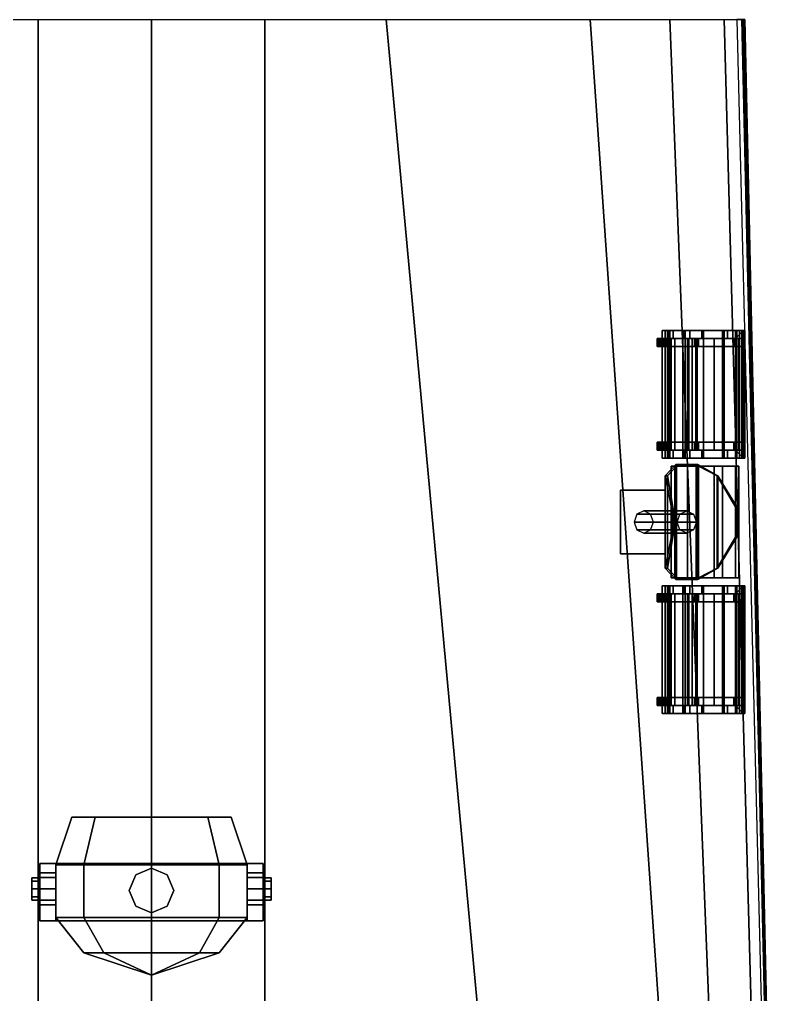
# Model space of a CAD drawing. Extents: x -4 to 4, y -37.4 to 37.8.
# Drawn here: x -0.83 to 3.88, y 12.72 to 18.83 of the extents above; entities that cross this region are included whole.
import ezdxf

# ---------------------------------------------------------------- set-up
doc = ezdxf.new("R2010")
doc.units = 0
doc.layers.get('0').update_dxf_attribs({"linetype": 'CONTINUOUS'})

msp = doc.modelspace()

# ---------------------------------------------------------------- linework, layer by layer
for points in [[(-1.47, 18.83, -2.05), (-0.71, 18.83, -2.23), (-0.71, 11.49, -2.42), (-2.15, 11.49, -2.05)], [(-0.71, 18.83, -2.23), (0, 18.83, -2.38), (0, 11.49, -2.62), (-0.71, 11.49, -2.42)], [(0, 11.49, -2.62), (0, 18.83, -2.38), (0.71, 18.83, -2.23), (0.71, 11.49, -2.42)], [(0.71, 11.49, -2.42), (0.71, 18.83, -2.23), (1.47, 18.83, -2.05), (2.15, 11.49, -2.05)], [(2.15, 11.49, -2.05), (1.47, 18.83, -2.05), (2.75, 18.83, -1.58), (3.26, 11.49, -1.58)], [(3.26, 11.49, -1.58), (2.75, 18.83, -1.58), (3.25, 18.83, -1.23), (3.54, 11.49, -1.23)], [(3.54, 11.49, -1.23), (3.25, 18.83, -1.23), (3.59, 18.83, -0.61), (3.79, 11.49, -0.61)], [(3.79, 11.49, -0.61), (3.59, 18.83, -0.61), (3.71, 18.83), (3.87, 11.49)], [(3.87, 11.49, 1.65), (3.7, 18.83, 1.65), (3.67, 18.83, 1.71), (3.85, 11.49, 1.71)], [(3.88, 11.49, 1.22), (3.72, 18.83, 1.22), (3.7, 18.83, 1.65), (3.87, 11.49, 1.65)], [(3.87, 11.49), (3.71, 18.83), (3.72, 18.83, 0.61), (3.88, 11.49, 0.61)], [(3.88, 11.49, 0.61), (3.72, 18.83, 0.61), (3.72, 18.83, 1.22), (3.88, 11.49, 1.22)], [(3.2, 16.88, 2.63), (3.2348, 16.88, 2.5), (3.2348, 16.08, 2.5), (3.2, 16.08, 2.63)], [(3.22, 16.88, 2.63), (3.25, 16.88, 2.515), (3.235, 16.88, 2.4998), (3.2, 16.88, 2.63)], [(3.22, 16.88, 2.71), (3.2, 16.88, 2.63), (3.2, 16.08, 2.63), (3.22, 16.08, 2.71)], [(3.24, 16.88, 2.71), (3.22, 16.88, 2.63), (3.2, 16.88, 2.63), (3.22, 16.88, 2.71)], [(3.25, 16.88, 2.515), (3.22, 16.88, 2.63), (3.22, 16.08, 2.63), (3.25, 16.08, 2.515)], [(3.22, 16.88, 2.63), (3.24, 16.88, 2.71), (3.24, 16.08, 2.71), (3.22, 16.08, 2.63)], [(3.24, 16.88, 2.71), (3.22, 16.88, 2.71), (3.22, 16.08, 2.71), (3.24, 16.08, 2.71)], [(3.2348, 16.88, 2.5), (3.33, 16.88, 2.4048), (3.33, 16.08, 2.4048), (3.2348, 16.08, 2.5)], [(3.25, 16.88, 2.515), (3.345, 16.88, 2.42), (3.33, 16.88, 2.4048), (3.2348, 16.88, 2.5)], [(3.345, 16.88, 2.42), (3.25, 16.88, 2.515), (3.25, 16.08, 2.515), (3.345, 16.08, 2.42)], [(3.27, 16.88, 2.26), (3.33, 16.88, 2.22), (3.38, 16.88, 1.75), (3.34, 16.88, 1.71)], [(3.34, 16.83, 1.71), (3.27, 16.83, 2.26), (3.27, 16.88, 2.26), (3.34, 16.88, 1.71)], [(3.27, 16.83, 2.26), (3.66, 16.83, 2.26), (3.71, 16.88, 2.26), (3.27, 16.88, 2.26)], [(3.71, 16.88, 2.26), (3.66, 16.88, 2.22), (3.33, 16.88, 2.22), (3.27, 16.88, 2.26)], [(3.33, 16.83, 2.22), (3.66, 16.83, 1.75), (3.66, 16.88, 1.75), (3.33, 16.88, 2.22)], [(3.66, 16.88, 1.75), (3.61, 16.88, 1.75), (3.34, 16.88, 2.1261), (3.33, 16.88, 2.22)], [(3.33, 16.88, 2.4048), (3.46, 16.88, 2.37), (3.46, 16.08, 2.37), (3.33, 16.08, 2.4048)], [(3.345, 16.88, 2.42), (3.46, 16.88, 2.39), (3.46, 16.88, 2.37), (3.33, 16.88, 2.4048)], [(3.33, 16.88, 2.22), (3.66, 16.88, 2.22), (3.66, 16.83, 2.22), (3.33, 16.83, 2.22)], [(3.34, 16.88, 2.1261), (3.61, 16.88, 1.75), (3.61, 16.83, 1.75), (3.34, 16.83, 2.1261)], [(3.3747, 16.88, 1.8), (3.34, 16.88, 2.1261), (3.34, 16.83, 2.1261), (3.3747, 16.83, 1.8)], [(3.34, 16.88, 1.71), (3.38, 16.88, 1.75), (3.66, 16.88, 1.75), (3.71, 16.88, 1.71)], [(3.46, 16.88, 2.39), (3.345, 16.88, 2.42), (3.345, 16.08, 2.42), (3.46, 16.08, 2.39)], [(3.38, 16.88, 1.75), (3.3747, 16.88, 1.8), (3.45, 16.88, 1.8), (3.45, 16.88, 1.75)], [(3.45, 16.88, 1.8), (3.3747, 16.88, 1.8), (3.3747, 16.83, 1.8), (3.45, 16.83, 1.8)], [(3.45, 16.88, 1.75), (3.45, 16.88, 1.8), (3.45, 16.83, 1.8), (3.45, 16.83, 1.75)], [(3.61, 16.88, 1.75), (3.45, 16.88, 1.75), (3.45, 16.83, 1.75), (3.61, 16.83, 1.75)], [(3.58, 16.88, 2.4308), (3.46, 16.88, 2.39), (3.46, 16.08, 2.39), (3.58, 16.08, 2.4308)], [(3.46, 16.88, 2.37), (3.59, 16.88, 2.4048), (3.59, 16.08, 2.4048), (3.46, 16.08, 2.37)], [(3.46, 16.88, 2.39), (3.58, 16.88, 2.4308), (3.59, 16.88, 2.4048), (3.46, 16.88, 2.37)], [(3.67, 16.88, 2.515), (3.58, 16.88, 2.4308), (3.58, 16.08, 2.4308), (3.67, 16.08, 2.515)], [(3.58, 16.88, 2.4308), (3.67, 16.88, 2.515), (3.6852, 16.88, 2.5), (3.59, 16.88, 2.4048)], [(3.59, 16.88, 2.4048), (3.6852, 16.88, 2.5), (3.6852, 16.08, 2.5), (3.59, 16.08, 2.4048)], [(3.66, 16.88, 2.22), (3.66, 16.88, 1.75), (3.66, 16.83, 1.75), (3.66, 16.83, 2.22)], [(3.71, 16.88, 1.71), (3.66, 16.88, 1.75), (3.66, 16.88, 2.22), (3.71, 16.88, 2.26)], [(3.71, 16.08, 2.26), (3.71, 16.88, 2.26), (3.66, 16.83, 2.26), (3.66, 16.13, 2.26)], [(3.7, 16.88, 2.63), (3.67, 16.88, 2.515), (3.67, 16.08, 2.515), (3.7, 16.08, 2.63)], [(3.67, 16.88, 2.515), (3.7, 16.88, 2.63), (3.72, 16.88, 2.63), (3.6852, 16.88, 2.5)], [(3.6852, 16.88, 2.5), (3.72, 16.88, 2.63), (3.72, 16.08, 2.63), (3.6852, 16.08, 2.5)], [(3.72, 16.88, 2.63), (3.7, 16.88, 2.63), (3.7, 16.08, 2.63), (3.72, 16.08, 2.63)], [(3.71, 16.83, 2.22), (3.71, 16.83, 1.71), (3.71, 16.88, 1.71), (3.71, 16.88, 2.26)], [(3.71, 16.13, 2.22), (3.71, 16.83, 2.22), (3.71, 16.88, 2.26), (3.71, 16.08, 2.26)], [(3.17, 16.83, 2.69), (3.17, 16.83, 2.62), (3.17, 16.78, 2.62), (3.17, 16.78, 2.69)], [(3.21, 16.83, 2.62), (3.17, 16.83, 2.62), (3.17, 16.83, 2.69), (3.21, 16.83, 2.67)], [(3.22, 16.83, 2.55), (3.18, 16.83, 2.55), (3.17, 16.83, 2.62), (3.21, 16.83, 2.62)], [(3.17, 16.83, 2.62), (3.18, 16.83, 2.55), (3.18, 16.78, 2.55), (3.17, 16.78, 2.62)], [(3.21, 16.83, 2.67), (3.17, 16.83, 2.69), (3.19, 16.83, 2.73), (3.22, 16.83, 2.71)], [(3.19, 16.83, 2.73), (3.17, 16.83, 2.69), (3.17, 16.78, 2.69), (3.19, 16.78, 2.73)], [(3.18, 16.83, 2.55), (3.23, 16.83, 2.46), (3.23, 16.78, 2.46), (3.18, 16.78, 2.55)], [(3.28, 16.83, 2.46), (3.23, 16.83, 2.46), (3.18, 16.83, 2.55), (3.22, 16.83, 2.55)], [(3.22, 16.83, 2.71), (3.19, 16.83, 2.73), (3.19, 16.78, 2.73), (3.22, 16.78, 2.71)], [(3.21, 16.78, 2.67), (3.21, 16.78, 2.62), (3.21, 16.83, 2.62), (3.21, 16.83, 2.67)], [(3.21, 16.78, 2.62), (3.22, 16.78, 2.55), (3.22, 16.83, 2.55), (3.21, 16.83, 2.62)], [(3.22, 16.78, 2.71), (3.21, 16.78, 2.67), (3.21, 16.83, 2.67), (3.22, 16.83, 2.71)], [(3.22, 16.78, 2.55), (3.28, 16.78, 2.46), (3.28, 16.83, 2.46), (3.22, 16.83, 2.55)], [(3.4033, 16.83, 1.8338), (3.36, 16.83, 1.8), (3.23, 16.83, 2.46), (3.28, 16.83, 2.46)], [(3.23, 16.83, 2.46), (3.36, 16.83, 1.8), (3.36, 16.78, 1.8), (3.23, 16.78, 2.46)], [(3.6605, 16.83, 2.4979), (3.2575, 16.83, 2.551), (3.2795, 16.83, 2.7179), (3.6825, 16.83, 2.6649)], [(3.2795, 16.83, 2.7179), (3.2575, 16.83, 2.551), (3.2575, 16.13, 2.551), (3.2795, 16.13, 2.7179)], [(3.5269, 16.83, 2.3954), (3.36, 16.83, 2.4174), (3.2575, 16.83, 2.551), (3.6605, 16.83, 2.4979)], [(3.2575, 16.83, 2.551), (3.36, 16.83, 2.4174), (3.36, 16.13, 2.4174), (3.2575, 16.13, 2.551)], [(3.38, 16.83, 1.75), (3.33, 16.83, 2.22), (3.27, 16.83, 2.26), (3.34, 16.83, 1.71)], [(3.33, 16.83, 2.22), (3.66, 16.83, 2.22), (3.66, 16.83, 2.26), (3.27, 16.83, 2.26)], [(3.6825, 16.83, 2.6649), (3.2795, 16.83, 2.7179), (3.4131, 16.83, 2.8204), (3.58, 16.83, 2.7985)], [(3.4131, 16.83, 2.8204), (3.2795, 16.83, 2.7179), (3.2795, 16.13, 2.7179), (3.4131, 16.13, 2.8204)], [(3.28, 16.78, 2.46), (3.4033, 16.78, 1.8338), (3.4033, 16.83, 1.8338), (3.28, 16.83, 2.46)], [(3.34, 16.83, 2.1261), (3.61, 16.83, 1.75), (3.66, 16.83, 1.75), (3.33, 16.83, 2.22)], [(3.66, 16.83, 1.75), (3.38, 16.83, 1.75), (3.34, 16.83, 1.71), (3.71, 16.83, 1.71)], [(3.36, 16.83, 1.8), (3.36, 16.83, 1.8), (3.4033, 16.83, 1.8338), (3.43, 16.83, 1.8)], [(3.3688, 16.83, 1.7912), (3.36, 16.83, 1.77), (3.36, 16.13, 1.77), (3.3688, 16.13, 1.7912)], [(3.36, 16.83, 1.77), (3.3688, 16.83, 1.7488), (3.3688, 16.13, 1.7488), (3.36, 16.13, 1.77)], [(3.36, 16.83, 2.4174), (3.5269, 16.83, 2.3954), (3.5269, 16.13, 2.3954), (3.36, 16.13, 2.4174)], [(3.39, 16.83, 1.8), (3.3688, 16.83, 1.7912), (3.3688, 16.13, 1.7912), (3.39, 16.13, 1.8)], [(3.3688, 16.83, 1.7488), (3.39, 16.83, 1.74), (3.39, 16.13, 1.74), (3.3688, 16.13, 1.7488)], [(3.45, 16.83, 1.8), (3.3747, 16.83, 1.8), (3.38, 16.83, 1.75), (3.45, 16.83, 1.75)], [(3.4112, 16.83, 1.7912), (3.39, 16.83, 1.8), (3.39, 16.13, 1.8), (3.4112, 16.13, 1.7912)], [(3.39, 16.83, 1.74), (3.4112, 16.83, 1.7488), (3.4112, 16.13, 1.7488), (3.39, 16.13, 1.74)], [(3.65, 16.83, 2.46), (3.4033, 16.83, 1.8338), (3.4033, 16.78, 1.8338), (3.65, 16.78, 2.46)], [(3.43, 16.83, 1.8), (3.4033, 16.83, 1.8338), (3.65, 16.83, 2.46), (3.71, 16.83, 2.5)], [(3.42, 16.83, 1.77), (3.4112, 16.83, 1.7912), (3.4112, 16.13, 1.7912), (3.42, 16.13, 1.77)], [(3.4112, 16.83, 1.7488), (3.42, 16.83, 1.77), (3.42, 16.13, 1.77), (3.4112, 16.13, 1.7488)], [(3.58, 16.83, 2.7985), (3.4131, 16.83, 2.8204), (3.4131, 16.13, 2.8204), (3.58, 16.13, 2.7985)], [(3.71, 16.78, 2.5), (3.43, 16.78, 1.8), (3.43, 16.83, 1.8), (3.71, 16.83, 2.5)], [(3.5269, 16.83, 2.3954), (3.6605, 16.83, 2.4979), (3.6605, 16.13, 2.4979), (3.5269, 16.13, 2.3954)], [(3.6825, 16.83, 2.6649), (3.58, 16.83, 2.7985), (3.58, 16.13, 2.7985), (3.6825, 16.13, 2.6649)], [(3.71, 16.83, 2.5), (3.65, 16.83, 2.46), (3.71, 16.83, 2.59)], [(3.71, 16.83, 2.59), (3.65, 16.83, 2.46), (3.65, 16.78, 2.46), (3.71, 16.78, 2.59)], [(3.66, 16.83, 2.22), (3.66, 16.83, 1.75), (3.71, 16.83, 1.71), (3.71, 16.83, 2.22)], [(3.66, 16.83, 2.26), (3.66, 16.83, 2.22), (3.66, 16.13, 2.22), (3.66, 16.13, 2.26)], [(3.66, 16.13, 2.22), (3.66, 16.83, 2.22), (3.71, 16.83, 2.22), (3.71, 16.13, 2.22)], [(3.6605, 16.83, 2.4979), (3.6825, 16.83, 2.6649), (3.6825, 16.13, 2.6649), (3.6605, 16.13, 2.4979)], [(3.71, 16.78, 2.59), (3.71, 16.78, 2.5), (3.71, 16.83, 2.5), (3.71, 16.83, 2.59)], [(3.17, 16.78, 2.69), (3.17, 16.78, 2.62), (3.21, 16.78, 2.62), (3.21, 16.78, 2.67)], [(3.17, 16.78, 2.62), (3.18, 16.78, 2.55), (3.22, 16.78, 2.55), (3.21, 16.78, 2.62)], [(3.19, 16.78, 2.73), (3.17, 16.78, 2.69), (3.21, 16.78, 2.67), (3.22, 16.78, 2.71)], [(3.18, 16.78, 2.55), (3.23, 16.78, 2.46), (3.28, 16.78, 2.46), (3.22, 16.78, 2.55)], [(3.23, 16.78, 2.46), (3.36, 16.78, 1.8), (3.4033, 16.78, 1.8338), (3.28, 16.78, 2.46)], [(3.36, 16.78, 1.8), (3.36, 16.78, 1.8), (3.43, 16.78, 1.8), (3.4033, 16.78, 1.8338)], [(3.65, 16.78, 2.46), (3.4033, 16.78, 1.8338), (3.43, 16.78, 1.8), (3.71, 16.78, 2.5)], [(3.71, 16.78, 2.59), (3.65, 16.78, 2.46), (3.71, 16.78, 2.5), (3.71, 16.78, 2.59)], [(3.21, 16.18, 2.62), (3.17, 16.18, 2.62), (3.17, 16.18, 2.69), (3.21, 16.18, 2.67)], [(3.17, 16.18, 2.69), (3.17, 16.18, 2.62), (3.17, 16.13, 2.62), (3.17, 16.13, 2.69)], [(3.22, 16.18, 2.55), (3.18, 16.18, 2.55), (3.17, 16.18, 2.62), (3.21, 16.18, 2.62)], [(3.17, 16.18, 2.62), (3.18, 16.18, 2.55), (3.18, 16.13, 2.55), (3.17, 16.13, 2.62)], [(3.21, 16.18, 2.67), (3.17, 16.18, 2.69), (3.19, 16.18, 2.73), (3.22, 16.18, 2.71)], [(3.19, 16.18, 2.73), (3.17, 16.18, 2.69), (3.17, 16.13, 2.69), (3.19, 16.13, 2.73)], [(3.28, 16.18, 2.46), (3.23, 16.18, 2.46), (3.18, 16.18, 2.55), (3.22, 16.18, 2.55)], [(3.18, 16.18, 2.55), (3.23, 16.18, 2.46), (3.23, 16.13, 2.46), (3.18, 16.13, 2.55)], [(3.22, 16.18, 2.71), (3.19, 16.18, 2.73), (3.19, 16.13, 2.73), (3.22, 16.13, 2.71)], [(3.21, 16.13, 2.67), (3.21, 16.13, 2.62), (3.21, 16.18, 2.62), (3.21, 16.18, 2.67)], [(3.21, 16.13, 2.62), (3.22, 16.13, 2.55), (3.22, 16.18, 2.55), (3.21, 16.18, 2.62)], [(3.22, 16.13, 2.71), (3.21, 16.13, 2.67), (3.21, 16.18, 2.67), (3.22, 16.18, 2.71)], [(3.22, 16.13, 2.55), (3.28, 16.13, 2.46), (3.28, 16.18, 2.46), (3.22, 16.18, 2.55)], [(3.23, 16.18, 2.46), (3.36, 16.18, 1.8), (3.36, 16.13, 1.8), (3.23, 16.13, 2.46)], [(3.4033, 16.18, 1.8338), (3.36, 16.18, 1.8), (3.23, 16.18, 2.46), (3.28, 16.18, 2.46)], [(3.28, 16.13, 2.46), (3.4033, 16.13, 1.8338), (3.4033, 16.18, 1.8338), (3.28, 16.18, 2.46)], [(3.36, 16.18, 1.8), (3.36, 16.18, 1.8), (3.4033, 16.18, 1.8338), (3.43, 16.18, 1.8)], [(3.43, 16.18, 1.8), (3.4033, 16.18, 1.8338), (3.65, 16.18, 2.46), (3.71, 16.18, 2.5)], [(3.65, 16.18, 2.46), (3.4033, 16.18, 1.8338), (3.4033, 16.13, 1.8338), (3.65, 16.13, 2.46)], [(3.71, 16.13, 2.5), (3.43, 16.13, 1.8), (3.43, 16.18, 1.8), (3.71, 16.18, 2.5)], [(3.71, 16.18, 2.59), (3.65, 16.18, 2.46), (3.65, 16.13, 2.46), (3.71, 16.13, 2.59)], [(3.71, 16.18, 2.5), (3.65, 16.18, 2.46), (3.71, 16.18, 2.59)], [(3.71, 16.13, 2.59), (3.71, 16.13, 2.5), (3.71, 16.18, 2.5), (3.71, 16.18, 2.59)], [(3.17, 16.13, 2.69), (3.17, 16.13, 2.62), (3.21, 16.13, 2.62), (3.21, 16.13, 2.67)], [(3.17, 16.13, 2.62), (3.18, 16.13, 2.55), (3.22, 16.13, 2.55), (3.21, 16.13, 2.62)], [(3.19, 16.13, 2.73), (3.17, 16.13, 2.69), (3.21, 16.13, 2.67), (3.22, 16.13, 2.71)], [(3.18, 16.13, 2.55), (3.23, 16.13, 2.46), (3.28, 16.13, 2.46), (3.22, 16.13, 2.55)], [(3.2, 16.08, 2.63), (3.235, 16.08, 2.4998), (3.25, 16.08, 2.515), (3.22, 16.08, 2.63)], [(3.22, 16.08, 2.71), (3.2, 16.08, 2.63), (3.22, 16.08, 2.63), (3.24, 16.08, 2.71)], [(3.23, 16.13, 2.46), (3.36, 16.13, 1.8), (3.4033, 16.13, 1.8338), (3.28, 16.13, 2.46)], [(3.2348, 16.08, 2.5), (3.33, 16.08, 2.4048), (3.345, 16.08, 2.42), (3.25, 16.08, 2.515)], [(3.6825, 16.13, 2.6649), (3.2795, 16.13, 2.7179), (3.2575, 16.13, 2.551), (3.6605, 16.13, 2.4979)], [(3.6605, 16.13, 2.4979), (3.2575, 16.13, 2.551), (3.36, 16.13, 2.4174), (3.5269, 16.13, 2.3954)], [(3.34, 16.08, 1.71), (3.27, 16.08, 2.26), (3.27, 16.13, 2.26), (3.34, 16.13, 1.71)], [(3.27, 16.13, 2.26), (3.33, 16.13, 2.22), (3.38, 16.13, 1.75), (3.34, 16.13, 1.71)], [(3.27, 16.08, 2.26), (3.71, 16.08, 2.26), (3.66, 16.13, 2.26), (3.27, 16.13, 2.26)], [(3.66, 16.13, 2.26), (3.66, 16.13, 2.22), (3.33, 16.13, 2.22), (3.27, 16.13, 2.26)], [(3.38, 16.08, 1.75), (3.33, 16.08, 2.22), (3.27, 16.08, 2.26), (3.34, 16.08, 1.71)], [(3.33, 16.08, 2.22), (3.66, 16.08, 2.22), (3.71, 16.08, 2.26), (3.27, 16.08, 2.26)], [(3.58, 16.13, 2.7985), (3.4131, 16.13, 2.8204), (3.2795, 16.13, 2.7179), (3.6825, 16.13, 2.6649)], [(3.66, 16.13, 1.75), (3.61, 16.13, 1.75), (3.34, 16.13, 2.1261), (3.33, 16.13, 2.22)], [(3.33, 16.08, 2.22), (3.66, 16.08, 1.75), (3.66, 16.13, 1.75), (3.33, 16.13, 2.22)], [(3.33, 16.13, 2.22), (3.66, 16.13, 2.22), (3.66, 16.08, 2.22), (3.33, 16.08, 2.22)], [(3.34, 16.08, 2.1261), (3.61, 16.08, 1.75), (3.66, 16.08, 1.75), (3.33, 16.08, 2.22)], [(3.33, 16.08, 2.4048), (3.46, 16.08, 2.37), (3.46, 16.08, 2.39), (3.345, 16.08, 2.42)], [(3.3747, 16.13, 1.8), (3.34, 16.13, 2.1261), (3.34, 16.08, 2.1261), (3.3747, 16.08, 1.8)], [(3.34, 16.13, 2.1261), (3.61, 16.13, 1.75), (3.61, 16.08, 1.75), (3.34, 16.08, 2.1261)], [(3.34, 16.13, 1.71), (3.38, 16.13, 1.75), (3.66, 16.13, 1.75), (3.71, 16.13, 1.71)], [(3.66, 16.08, 1.75), (3.38, 16.08, 1.75), (3.34, 16.08, 1.71), (3.71, 16.08, 1.71)], [(3.36, 16.13, 1.8), (3.36, 16.13, 1.8), (3.43, 16.13, 1.8), (3.4033, 16.13, 1.8338)], [(3.45, 16.13, 1.8), (3.3747, 16.13, 1.8), (3.3747, 16.08, 1.8), (3.45, 16.08, 1.8)], [(3.38, 16.13, 1.75), (3.3747, 16.13, 1.8), (3.45, 16.13, 1.8), (3.45, 16.13, 1.75)], [(3.45, 16.08, 1.8), (3.3747, 16.08, 1.8), (3.38, 16.08, 1.75), (3.45, 16.08, 1.75)], [(3.65, 16.13, 2.46), (3.4033, 16.13, 1.8338), (3.43, 16.13, 1.8), (3.71, 16.13, 2.5)], [(3.61, 16.13, 1.75), (3.45, 16.13, 1.75), (3.45, 16.08, 1.75), (3.61, 16.08, 1.75)], [(3.45, 16.13, 1.75), (3.45, 16.13, 1.8), (3.45, 16.08, 1.8), (3.45, 16.08, 1.75)], [(3.46, 16.08, 2.37), (3.59, 16.08, 2.4048), (3.58, 16.08, 2.4308), (3.46, 16.08, 2.39)], [(3.59, 16.08, 2.4048), (3.6852, 16.08, 2.5), (3.67, 16.08, 2.515), (3.58, 16.08, 2.4308)], [(3.71, 16.13, 2.59), (3.65, 16.13, 2.46), (3.71, 16.13, 2.5), (3.71, 16.13, 2.59)], [(3.71, 16.13, 1.71), (3.66, 16.13, 1.75), (3.66, 16.13, 2.22), (3.71, 16.13, 2.22)], [(3.66, 16.13, 2.22), (3.66, 16.13, 1.75), (3.66, 16.08, 1.75), (3.66, 16.08, 2.22)], [(3.66, 16.08, 2.22), (3.66, 16.08, 1.75), (3.71, 16.08, 1.71), (3.71, 16.08, 2.26)], [(3.6852, 16.08, 2.5), (3.72, 16.08, 2.63), (3.7, 16.08, 2.63), (3.67, 16.08, 2.515)], [(3.71, 16.08, 2.26), (3.71, 16.08, 1.71), (3.71, 16.13, 1.71), (3.71, 16.13, 2.22)], [(3.2857, 15.32, 2.3688), (3.2205, 15.39, 2.4757), (3.2205, 15.97, 2.4757), (3.2857, 16.04, 2.3688)], [(3.2857, 16.04, 2.3688), (3.2205, 15.97, 2.4757), (3.2341, 15.97, 2.4794), (3.2907, 16.03, 2.3774)], [(3.2907, 16.03, 2.3774), (3.2341, 15.97, 2.4794), (3.2341, 15.39, 2.4794), (3.2907, 15.33, 2.3774)], [(3.6605, 16.03, 2.4179), (3.2575, 16.03, 2.471), (3.2795, 16.03, 2.6379), (3.6825, 16.03, 2.5849)], [(3.2795, 16.03, 2.6379), (3.2575, 16.03, 2.471), (3.2575, 15.33, 2.471), (3.2795, 15.33, 2.6379)], [(3.5269, 16.03, 2.3154), (3.36, 16.03, 2.3374), (3.2575, 16.03, 2.471), (3.6605, 16.03, 2.4179)], [(3.2575, 16.03, 2.471), (3.36, 16.03, 2.3374), (3.36, 15.33, 2.3374), (3.2575, 15.33, 2.471)], [(3.6825, 16.03, 2.5849), (3.2795, 16.03, 2.6379), (3.4131, 16.03, 2.7404), (3.58, 16.03, 2.7185)], [(3.4131, 16.03, 2.7404), (3.2795, 16.03, 2.6379), (3.2795, 15.33, 2.6379), (3.4131, 15.33, 2.7404)], [(3.2857, 16.04, 2.3688), (3.4243, 16.04, 2.2888), (3.4243, 15.32, 2.2888), (3.2857, 15.32, 2.3688)], [(3.4293, 16.03, 2.2974), (3.4243, 16.04, 2.2888), (3.2857, 16.04, 2.3688), (3.2907, 16.03, 2.3774)], [(3.2907, 15.33, 2.3774), (3.4293, 15.33, 2.2974), (3.4293, 16.03, 2.2974), (3.2907, 16.03, 2.3774)], [(3.36, 16.03, 2.3374), (3.5269, 16.03, 2.3154), (3.5269, 15.33, 2.3154), (3.36, 15.33, 2.3374)], [(3.58, 16.03, 2.7185), (3.4131, 16.03, 2.7404), (3.4131, 15.33, 2.7404), (3.58, 15.33, 2.7185)], [(3.4243, 16.04, 2.2888), (3.5495, 15.97, 2.2857), (3.5495, 15.39, 2.2857), (3.4243, 15.32, 2.2888)], [(3.5459, 15.97, 2.2994), (3.5495, 15.97, 2.2857), (3.4243, 16.04, 2.2888), (3.4293, 16.03, 2.2974)], [(3.4293, 15.33, 2.2974), (3.5459, 15.39, 2.2994), (3.5459, 15.97, 2.2994), (3.4293, 16.03, 2.2974)], [(3.5269, 16.03, 2.3154), (3.6605, 16.03, 2.4179), (3.6605, 15.33, 2.4179), (3.5269, 15.33, 2.3154)], [(3.6825, 16.03, 2.5849), (3.58, 16.03, 2.7185), (3.58, 15.33, 2.7185), (3.6825, 15.33, 2.5849)], [(3.6605, 16.03, 2.4179), (3.6825, 16.03, 2.5849), (3.6825, 15.33, 2.5849), (3.6605, 15.33, 2.4179)], [(3.2205, 15.39, 2.4757), (3.2622, 15.6, 2.6479), (3.2622, 15.76, 2.6479), (3.2205, 15.97, 2.4757)], [(3.2205, 15.97, 2.4757), (3.2622, 15.76, 2.6479), (3.2708, 15.76, 2.6429), (3.2341, 15.97, 2.4794)], [(3.2341, 15.97, 2.4794), (3.2708, 15.76, 2.6429), (3.2708, 15.6, 2.6429), (3.2341, 15.39, 2.4794)], [(3.5459, 15.39, 2.2994), (3.6692, 15.6, 2.4129), (3.6692, 15.76, 2.4129), (3.5459, 15.97, 2.2994)], [(3.6692, 15.76, 2.4129), (3.6778, 15.76, 2.4079), (3.5495, 15.97, 2.2857), (3.5459, 15.97, 2.2994)], [(3.5495, 15.97, 2.2857), (3.6778, 15.76, 2.4079), (3.6778, 15.6, 2.4079), (3.5495, 15.39, 2.2857)], [(3.22, 15.88, 1.9), (3.22, 15.88, 1.71), (2.94, 15.88, 1.71), (2.94, 15.88, 1.9)], [(2.94, 15.48, 1.9), (3.22, 15.48, 1.9), (3.22, 15.88, 1.9), (2.94, 15.88, 1.9)], [(2.94, 15.88, 1.9), (2.94, 15.88, 1.71), (2.94, 15.48, 1.71), (2.94, 15.48, 1.9)], [(3.22, 15.48, 1.9), (3.22, 15.48, 1.71), (3.22, 15.88, 1.71), (3.22, 15.88, 1.9)], [(3.0421, 15.7295, 1.8859), (3.0244, 15.68, 1.8961), (3.2944, 15.68, 2.3638), (3.3121, 15.7295, 2.3535)], [(3.085, 15.75, 1.8611), (3.0421, 15.7295, 1.8859), (3.3121, 15.7295, 2.3535), (3.355, 15.75, 2.3288)], [(3.1279, 15.7295, 1.8364), (3.085, 15.75, 1.8611), (3.355, 15.75, 2.3288), (3.3979, 15.7295, 2.304)], [(3.1456, 15.68, 1.8261), (3.1279, 15.7295, 1.8364), (3.3979, 15.7295, 2.304), (3.4156, 15.68, 2.2938)], [(3.2708, 15.76, 2.6429), (3.2622, 15.76, 2.6479), (3.2622, 15.6, 2.6479), (3.2708, 15.6, 2.6429)], [(3.6692, 15.6, 2.4129), (3.6778, 15.6, 2.4079), (3.6778, 15.76, 2.4079), (3.6692, 15.76, 2.4129)], [(3.0244, 15.68, 1.8961), (3.0421, 15.6305, 1.8859), (3.3121, 15.6305, 2.3535), (3.2944, 15.68, 2.3638)], [(3.1279, 15.6305, 1.8364), (3.1456, 15.68, 1.8261), (3.4156, 15.68, 2.2938), (3.3979, 15.6305, 2.304)], [(3.0421, 15.6305, 1.8859), (3.085, 15.61, 1.8611), (3.355, 15.61, 2.3288), (3.3121, 15.6305, 2.3535)], [(3.085, 15.61, 1.8611), (3.1279, 15.6305, 1.8364), (3.3979, 15.6305, 2.304), (3.355, 15.61, 2.3288)], [(3.2708, 15.6, 2.6429), (3.2622, 15.6, 2.6479), (3.2205, 15.39, 2.4757), (3.2341, 15.39, 2.4794)], [(3.5495, 15.39, 2.2857), (3.6778, 15.6, 2.4079), (3.6692, 15.6, 2.4129), (3.5459, 15.39, 2.2994)], [(2.94, 15.48, 1.71), (3.22, 15.48, 1.71), (3.22, 15.48, 1.9), (2.94, 15.48, 1.9)], [(3.2341, 15.39, 2.4794), (3.2205, 15.39, 2.4757), (3.2857, 15.32, 2.3688), (3.2907, 15.33, 2.3774)], [(3.4243, 15.32, 2.2888), (3.5495, 15.39, 2.2857), (3.5459, 15.39, 2.2994), (3.4293, 15.33, 2.2974)], [(3.22, 15.28, 2.63), (3.25, 15.28, 2.515), (3.235, 15.28, 2.4998), (3.2, 15.28, 2.63)], [(3.2, 15.28, 2.63), (3.2348, 15.28, 2.5), (3.2348, 14.48, 2.5), (3.2, 14.48, 2.63)], [(3.24, 15.28, 2.71), (3.22, 15.28, 2.63), (3.2, 15.28, 2.63), (3.22, 15.28, 2.71)], [(3.22, 15.28, 2.71), (3.2, 15.28, 2.63), (3.2, 14.48, 2.63), (3.22, 14.48, 2.71)], [(3.25, 15.28, 2.515), (3.22, 15.28, 2.63), (3.22, 14.48, 2.63), (3.25, 14.48, 2.515)], [(3.24, 15.28, 2.71), (3.22, 15.28, 2.71), (3.22, 14.48, 2.71), (3.24, 14.48, 2.71)], [(3.22, 15.28, 2.63), (3.24, 15.28, 2.71), (3.24, 14.48, 2.71), (3.22, 14.48, 2.63)], [(3.25, 15.28, 2.515), (3.345, 15.28, 2.42), (3.33, 15.28, 2.4048), (3.2348, 15.28, 2.5)], [(3.2348, 15.28, 2.5), (3.33, 15.28, 2.4048), (3.33, 14.48, 2.4048), (3.2348, 14.48, 2.5)], [(3.345, 15.28, 2.42), (3.25, 15.28, 2.515), (3.25, 14.48, 2.515), (3.345, 14.48, 2.42)], [(3.6825, 15.33, 2.5849), (3.2795, 15.33, 2.6379), (3.2575, 15.33, 2.471), (3.6605, 15.33, 2.4179)], [(3.6605, 15.33, 2.4179), (3.2575, 15.33, 2.471), (3.36, 15.33, 2.3374), (3.5269, 15.33, 2.3154)], [(3.34, 15.23, 1.71), (3.27, 15.23, 2.26), (3.27, 15.28, 2.26), (3.34, 15.28, 1.71)], [(3.27, 15.28, 2.26), (3.33, 15.28, 2.22), (3.38, 15.28, 1.75), (3.34, 15.28, 1.71)], [(3.71, 15.28, 2.26), (3.66, 15.28, 2.22), (3.33, 15.28, 2.22), (3.27, 15.28, 2.26)], [(3.27, 15.23, 2.26), (3.66, 15.23, 2.26), (3.71, 15.28, 2.26), (3.27, 15.28, 2.26)], [(3.58, 15.33, 2.7185), (3.4131, 15.33, 2.7404), (3.2795, 15.33, 2.6379), (3.6825, 15.33, 2.5849)], [(3.2857, 15.32, 2.3688), (3.4243, 15.32, 2.2888), (3.4293, 15.33, 2.2974), (3.2907, 15.33, 2.3774)], [(3.66, 15.28, 1.75), (3.61, 15.28, 1.75), (3.34, 15.28, 2.1261), (3.33, 15.28, 2.22)], [(3.33, 15.23, 2.22), (3.66, 15.23, 1.75), (3.66, 15.28, 1.75), (3.33, 15.28, 2.22)], [(3.33, 15.28, 2.22), (3.66, 15.28, 2.22), (3.66, 15.23, 2.22), (3.33, 15.23, 2.22)], [(3.345, 15.28, 2.42), (3.46, 15.28, 2.39), (3.46, 15.28, 2.37), (3.33, 15.28, 2.4048)], [(3.33, 15.28, 2.4048), (3.46, 15.28, 2.37), (3.46, 14.48, 2.37), (3.33, 14.48, 2.4048)], [(3.3747, 15.28, 1.8), (3.34, 15.28, 2.1261), (3.34, 15.23, 2.1261), (3.3747, 15.23, 1.8)], [(3.34, 15.28, 2.1261), (3.61, 15.28, 1.75), (3.61, 15.23, 1.75), (3.34, 15.23, 2.1261)], [(3.34, 15.28, 1.71), (3.38, 15.28, 1.75), (3.66, 15.28, 1.75), (3.71, 15.28, 1.71)], [(3.46, 15.28, 2.39), (3.345, 15.28, 2.42), (3.345, 14.48, 2.42), (3.46, 14.48, 2.39)], [(3.45, 15.28, 1.8), (3.3747, 15.28, 1.8), (3.3747, 15.23, 1.8), (3.45, 15.23, 1.8)], [(3.38, 15.28, 1.75), (3.3747, 15.28, 1.8), (3.45, 15.28, 1.8), (3.45, 15.28, 1.75)], [(3.61, 15.28, 1.75), (3.45, 15.28, 1.75), (3.45, 15.23, 1.75), (3.61, 15.23, 1.75)], [(3.45, 15.28, 1.75), (3.45, 15.28, 1.8), (3.45, 15.23, 1.8), (3.45, 15.23, 1.75)], [(3.46, 15.28, 2.39), (3.58, 15.28, 2.4308), (3.59, 15.28, 2.4048), (3.46, 15.28, 2.37)], [(3.46, 15.28, 2.37), (3.59, 15.28, 2.4048), (3.59, 14.48, 2.4048), (3.46, 14.48, 2.37)], [(3.58, 15.28, 2.4308), (3.46, 15.28, 2.39), (3.46, 14.48, 2.39), (3.58, 14.48, 2.4308)], [(3.58, 15.28, 2.4308), (3.67, 15.28, 2.515), (3.6852, 15.28, 2.5), (3.59, 15.28, 2.4048)], [(3.67, 15.28, 2.515), (3.58, 15.28, 2.4308), (3.58, 14.48, 2.4308), (3.67, 14.48, 2.515)], [(3.59, 15.28, 2.4048), (3.6852, 15.28, 2.5), (3.6852, 14.48, 2.5), (3.59, 14.48, 2.4048)], [(3.71, 15.28, 1.71), (3.66, 15.28, 1.75), (3.66, 15.28, 2.22), (3.71, 15.28, 2.26)], [(3.66, 15.28, 2.22), (3.66, 15.28, 1.75), (3.66, 15.23, 1.75), (3.66, 15.23, 2.22)], [(3.71, 14.48, 2.26), (3.71, 15.28, 2.26), (3.66, 15.23, 2.26), (3.66, 14.53, 2.26)], [(3.67, 15.28, 2.515), (3.7, 15.28, 2.63), (3.72, 15.28, 2.63), (3.6852, 15.28, 2.5)], [(3.7, 15.28, 2.63), (3.67, 15.28, 2.515), (3.67, 14.48, 2.515), (3.7, 14.48, 2.63)], [(3.6852, 15.28, 2.5), (3.72, 15.28, 2.63), (3.72, 14.48, 2.63), (3.6852, 14.48, 2.5)], [(3.72, 15.28, 2.63), (3.7, 15.28, 2.63), (3.7, 14.48, 2.63), (3.72, 14.48, 2.63)], [(3.71, 15.23, 2.22), (3.71, 15.23, 1.71), (3.71, 15.28, 1.71), (3.71, 15.28, 2.26)], [(3.71, 14.53, 2.22), (3.71, 15.23, 2.22), (3.71, 15.28, 2.26), (3.71, 14.48, 2.26)], [(3.21, 15.23, 2.62), (3.17, 15.23, 2.62), (3.17, 15.23, 2.69), (3.21, 15.23, 2.67)], [(3.17, 15.23, 2.69), (3.17, 15.23, 2.62), (3.17, 15.18, 2.62), (3.17, 15.18, 2.69)], [(3.22, 15.23, 2.55), (3.18, 15.23, 2.55), (3.17, 15.23, 2.62), (3.21, 15.23, 2.62)], [(3.17, 15.23, 2.62), (3.18, 15.23, 2.55), (3.18, 15.18, 2.55), (3.17, 15.18, 2.62)], [(3.21, 15.23, 2.67), (3.17, 15.23, 2.69), (3.19, 15.23, 2.73), (3.22, 15.23, 2.71)], [(3.19, 15.23, 2.73), (3.17, 15.23, 2.69), (3.17, 15.18, 2.69), (3.19, 15.18, 2.73)], [(3.28, 15.23, 2.46), (3.23, 15.23, 2.46), (3.18, 15.23, 2.55), (3.22, 15.23, 2.55)], [(3.18, 15.23, 2.55), (3.23, 15.23, 2.46), (3.23, 15.18, 2.46), (3.18, 15.18, 2.55)], [(3.22, 15.23, 2.71), (3.19, 15.23, 2.73), (3.19, 15.18, 2.73), (3.22, 15.18, 2.71)], [(3.21, 15.18, 2.67), (3.21, 15.18, 2.62), (3.21, 15.23, 2.62), (3.21, 15.23, 2.67)], [(3.21, 15.18, 2.62), (3.22, 15.18, 2.55), (3.22, 15.23, 2.55), (3.21, 15.23, 2.62)], [(3.22, 15.18, 2.71), (3.21, 15.18, 2.67), (3.21, 15.23, 2.67), (3.22, 15.23, 2.71)], [(3.22, 15.18, 2.55), (3.28, 15.18, 2.46), (3.28, 15.23, 2.46), (3.22, 15.23, 2.55)], [(3.23, 15.23, 2.46), (3.36, 15.23, 1.8), (3.36, 15.18, 1.8), (3.23, 15.18, 2.46)], [(3.4033, 15.23, 1.8338), (3.36, 15.23, 1.8), (3.23, 15.23, 2.46), (3.28, 15.23, 2.46)], [(3.2795, 15.23, 2.7179), (3.2575, 15.23, 2.551), (3.2575, 14.53, 2.551), (3.2795, 14.53, 2.7179)], [(3.6605, 15.23, 2.4979), (3.2575, 15.23, 2.551), (3.2795, 15.23, 2.7179), (3.6825, 15.23, 2.6649)], [(3.2575, 15.23, 2.551), (3.36, 15.23, 2.4174), (3.36, 14.53, 2.4174), (3.2575, 14.53, 2.551)], [(3.5269, 15.23, 2.3954), (3.36, 15.23, 2.4174), (3.2575, 15.23, 2.551), (3.6605, 15.23, 2.4979)], [(3.38, 15.23, 1.75), (3.33, 15.23, 2.22), (3.27, 15.23, 2.26), (3.34, 15.23, 1.71)], [(3.33, 15.23, 2.22), (3.66, 15.23, 2.22), (3.66, 15.23, 2.26), (3.27, 15.23, 2.26)], [(3.4131, 15.23, 2.8204), (3.2795, 15.23, 2.7179), (3.2795, 14.53, 2.7179), (3.4131, 14.53, 2.8204)], [(3.6825, 15.23, 2.6649), (3.2795, 15.23, 2.7179), (3.4131, 15.23, 2.8204), (3.58, 15.23, 2.7985)], [(3.28, 15.18, 2.46), (3.4033, 15.18, 1.8338), (3.4033, 15.23, 1.8338), (3.28, 15.23, 2.46)], [(3.34, 15.23, 2.1261), (3.61, 15.23, 1.75), (3.66, 15.23, 1.75), (3.33, 15.23, 2.22)], [(3.66, 15.23, 1.75), (3.38, 15.23, 1.75), (3.34, 15.23, 1.71), (3.71, 15.23, 1.71)], [(3.36, 15.23, 1.77), (3.3688, 15.23, 1.7488), (3.3688, 14.53, 1.7488), (3.36, 14.53, 1.77)], [(3.3688, 15.23, 1.7912), (3.36, 15.23, 1.77), (3.36, 14.53, 1.77), (3.3688, 14.53, 1.7912)], [(3.36, 15.23, 1.8), (3.36, 15.23, 1.8), (3.4033, 15.23, 1.8338), (3.43, 15.23, 1.8)], [(3.36, 15.23, 2.4174), (3.5269, 15.23, 2.3954), (3.5269, 14.53, 2.3954), (3.36, 14.53, 2.4174)], [(3.3688, 15.23, 1.7488), (3.39, 15.23, 1.74), (3.39, 14.53, 1.74), (3.3688, 14.53, 1.7488)], [(3.39, 15.23, 1.8), (3.3688, 15.23, 1.7912), (3.3688, 14.53, 1.7912), (3.39, 14.53, 1.8)], [(3.45, 15.23, 1.8), (3.3747, 15.23, 1.8), (3.38, 15.23, 1.75), (3.45, 15.23, 1.75)], [(3.39, 15.23, 1.74), (3.4112, 15.23, 1.7488), (3.4112, 14.53, 1.7488), (3.39, 14.53, 1.74)], [(3.4112, 15.23, 1.7912), (3.39, 15.23, 1.8), (3.39, 14.53, 1.8), (3.4112, 14.53, 1.7912)], [(3.43, 15.23, 1.8), (3.4033, 15.23, 1.8338), (3.65, 15.23, 2.46), (3.71, 15.23, 2.5)], [(3.65, 15.23, 2.46), (3.4033, 15.23, 1.8338), (3.4033, 15.18, 1.8338), (3.65, 15.18, 2.46)], [(3.4112, 15.23, 1.7488), (3.42, 15.23, 1.77), (3.42, 14.53, 1.77), (3.4112, 14.53, 1.7488)], [(3.42, 15.23, 1.77), (3.4112, 15.23, 1.7912), (3.4112, 14.53, 1.7912), (3.42, 14.53, 1.77)], [(3.58, 15.23, 2.7985), (3.4131, 15.23, 2.8204), (3.4131, 14.53, 2.8204), (3.58, 14.53, 2.7985)], [(3.71, 15.18, 2.5), (3.43, 15.18, 1.8), (3.43, 15.23, 1.8), (3.71, 15.23, 2.5)], [(3.5269, 15.23, 2.3954), (3.6605, 15.23, 2.4979), (3.6605, 14.53, 2.4979), (3.5269, 14.53, 2.3954)], [(3.6825, 15.23, 2.6649), (3.58, 15.23, 2.7985), (3.58, 14.53, 2.7985), (3.6825, 14.53, 2.6649)], [(3.71, 15.23, 2.59), (3.65, 15.23, 2.46), (3.65, 15.18, 2.46), (3.71, 15.18, 2.59)], [(3.71, 15.23, 2.5), (3.65, 15.23, 2.46), (3.71, 15.23, 2.59)], [(3.66, 15.23, 2.22), (3.66, 15.23, 1.75), (3.71, 15.23, 1.71), (3.71, 15.23, 2.22)], [(3.66, 14.53, 2.22), (3.66, 15.23, 2.22), (3.71, 15.23, 2.22), (3.71, 14.53, 2.22)], [(3.66, 15.23, 2.26), (3.66, 15.23, 2.22), (3.66, 14.53, 2.22), (3.66, 14.53, 2.26)], [(3.6605, 15.23, 2.4979), (3.6825, 15.23, 2.6649), (3.6825, 14.53, 2.6649), (3.6605, 14.53, 2.4979)], [(3.71, 15.18, 2.59), (3.71, 15.18, 2.5), (3.71, 15.23, 2.5), (3.71, 15.23, 2.59)], [(3.17, 15.18, 2.69), (3.17, 15.18, 2.62), (3.21, 15.18, 2.62), (3.21, 15.18, 2.67)], [(3.17, 15.18, 2.62), (3.18, 15.18, 2.55), (3.22, 15.18, 2.55), (3.21, 15.18, 2.62)], [(3.19, 15.18, 2.73), (3.17, 15.18, 2.69), (3.21, 15.18, 2.67), (3.22, 15.18, 2.71)], [(3.18, 15.18, 2.55), (3.23, 15.18, 2.46), (3.28, 15.18, 2.46), (3.22, 15.18, 2.55)], [(3.23, 15.18, 2.46), (3.36, 15.18, 1.8), (3.4033, 15.18, 1.8338), (3.28, 15.18, 2.46)], [(3.36, 15.18, 1.8), (3.36, 15.18, 1.8), (3.43, 15.18, 1.8), (3.4033, 15.18, 1.8338)], [(3.65, 15.18, 2.46), (3.4033, 15.18, 1.8338), (3.43, 15.18, 1.8), (3.71, 15.18, 2.5)], [(3.71, 15.18, 2.59), (3.65, 15.18, 2.46), (3.71, 15.18, 2.5), (3.71, 15.18, 2.59)], [(3.17, 14.58, 2.69), (3.17, 14.58, 2.62), (3.17, 14.53, 2.62), (3.17, 14.53, 2.69)], [(3.21, 14.58, 2.62), (3.17, 14.58, 2.62), (3.17, 14.58, 2.69), (3.21, 14.58, 2.67)], [(3.22, 14.58, 2.55), (3.18, 14.58, 2.55), (3.17, 14.58, 2.62), (3.21, 14.58, 2.62)], [(3.17, 14.58, 2.62), (3.18, 14.58, 2.55), (3.18, 14.53, 2.55), (3.17, 14.53, 2.62)], [(3.21, 14.58, 2.67), (3.17, 14.58, 2.69), (3.19, 14.58, 2.73), (3.22, 14.58, 2.71)], [(3.19, 14.58, 2.73), (3.17, 14.58, 2.69), (3.17, 14.53, 2.69), (3.19, 14.53, 2.73)], [(3.18, 14.58, 2.55), (3.23, 14.58, 2.46), (3.23, 14.53, 2.46), (3.18, 14.53, 2.55)], [(3.28, 14.58, 2.46), (3.23, 14.58, 2.46), (3.18, 14.58, 2.55), (3.22, 14.58, 2.55)], [(3.22, 14.58, 2.71), (3.19, 14.58, 2.73), (3.19, 14.53, 2.73), (3.22, 14.53, 2.71)], [(3.21, 14.53, 2.67), (3.21, 14.53, 2.62), (3.21, 14.58, 2.62), (3.21, 14.58, 2.67)], [(3.21, 14.53, 2.62), (3.22, 14.53, 2.55), (3.22, 14.58, 2.55), (3.21, 14.58, 2.62)], [(3.22, 14.53, 2.71), (3.21, 14.53, 2.67), (3.21, 14.58, 2.67), (3.22, 14.58, 2.71)], [(3.22, 14.53, 2.55), (3.28, 14.53, 2.46), (3.28, 14.58, 2.46), (3.22, 14.58, 2.55)], [(3.4033, 14.58, 1.8338), (3.36, 14.58, 1.8), (3.23, 14.58, 2.46), (3.28, 14.58, 2.46)], [(3.23, 14.58, 2.46), (3.36, 14.58, 1.8), (3.36, 14.53, 1.8), (3.23, 14.53, 2.46)], [(3.28, 14.53, 2.46), (3.4033, 14.53, 1.8338), (3.4033, 14.58, 1.8338), (3.28, 14.58, 2.46)], [(3.36, 14.58, 1.8), (3.36, 14.58, 1.8), (3.4033, 14.58, 1.8338), (3.43, 14.58, 1.8)], [(3.65, 14.58, 2.46), (3.4033, 14.58, 1.8338), (3.4033, 14.53, 1.8338), (3.65, 14.53, 2.46)], [(3.43, 14.58, 1.8), (3.4033, 14.58, 1.8338), (3.65, 14.58, 2.46), (3.71, 14.58, 2.5)], [(3.71, 14.53, 2.5), (3.43, 14.53, 1.8), (3.43, 14.58, 1.8), (3.71, 14.58, 2.5)], [(3.71, 14.58, 2.5), (3.65, 14.58, 2.46), (3.71, 14.58, 2.59)], [(3.71, 14.58, 2.59), (3.65, 14.58, 2.46), (3.65, 14.53, 2.46), (3.71, 14.53, 2.59)], [(3.71, 14.53, 2.59), (3.71, 14.53, 2.5), (3.71, 14.58, 2.5), (3.71, 14.58, 2.59)], [(3.17, 14.53, 2.69), (3.17, 14.53, 2.62), (3.21, 14.53, 2.62), (3.21, 14.53, 2.67)], [(3.17, 14.53, 2.62), (3.18, 14.53, 2.55), (3.22, 14.53, 2.55), (3.21, 14.53, 2.62)], [(3.19, 14.53, 2.73), (3.17, 14.53, 2.69), (3.21, 14.53, 2.67), (3.22, 14.53, 2.71)], [(3.18, 14.53, 2.55), (3.23, 14.53, 2.46), (3.28, 14.53, 2.46), (3.22, 14.53, 2.55)], [(3.23, 14.53, 2.46), (3.36, 14.53, 1.8), (3.4033, 14.53, 1.8338), (3.28, 14.53, 2.46)], [(3.6825, 14.53, 2.6649), (3.2795, 14.53, 2.7179), (3.2575, 14.53, 2.551), (3.6605, 14.53, 2.4979)], [(3.6605, 14.53, 2.4979), (3.2575, 14.53, 2.551), (3.36, 14.53, 2.4174), (3.5269, 14.53, 2.3954)], [(3.27, 14.53, 2.26), (3.33, 14.53, 2.22), (3.38, 14.53, 1.75), (3.34, 14.53, 1.71)], [(3.34, 14.48, 1.71), (3.27, 14.48, 2.26), (3.27, 14.53, 2.26), (3.34, 14.53, 1.71)], [(3.66, 14.53, 2.26), (3.66, 14.53, 2.22), (3.33, 14.53, 2.22), (3.27, 14.53, 2.26)], [(3.27, 14.48, 2.26), (3.71, 14.48, 2.26), (3.66, 14.53, 2.26), (3.27, 14.53, 2.26)], [(3.58, 14.53, 2.7985), (3.4131, 14.53, 2.8204), (3.2795, 14.53, 2.7179), (3.6825, 14.53, 2.6649)], [(3.33, 14.48, 2.22), (3.66, 14.48, 1.75), (3.66, 14.53, 1.75), (3.33, 14.53, 2.22)], [(3.66, 14.53, 1.75), (3.61, 14.53, 1.75), (3.34, 14.53, 2.1261), (3.33, 14.53, 2.22)], [(3.33, 14.53, 2.22), (3.66, 14.53, 2.22), (3.66, 14.48, 2.22), (3.33, 14.48, 2.22)], [(3.34, 14.53, 2.1261), (3.61, 14.53, 1.75), (3.61, 14.48, 1.75), (3.34, 14.48, 2.1261)], [(3.3747, 14.53, 1.8), (3.34, 14.53, 2.1261), (3.34, 14.48, 2.1261), (3.3747, 14.48, 1.8)], [(3.34, 14.53, 1.71), (3.38, 14.53, 1.75), (3.66, 14.53, 1.75), (3.71, 14.53, 1.71)], [(3.36, 14.53, 1.8), (3.36, 14.53, 1.8), (3.43, 14.53, 1.8), (3.4033, 14.53, 1.8338)], [(3.38, 14.53, 1.75), (3.3747, 14.53, 1.8), (3.45, 14.53, 1.8), (3.45, 14.53, 1.75)], [(3.45, 14.53, 1.8), (3.3747, 14.53, 1.8), (3.3747, 14.48, 1.8), (3.45, 14.48, 1.8)], [(3.65, 14.53, 2.46), (3.4033, 14.53, 1.8338), (3.43, 14.53, 1.8), (3.71, 14.53, 2.5)], [(3.45, 14.53, 1.75), (3.45, 14.53, 1.8), (3.45, 14.48, 1.8), (3.45, 14.48, 1.75)], [(3.61, 14.53, 1.75), (3.45, 14.53, 1.75), (3.45, 14.48, 1.75), (3.61, 14.48, 1.75)], [(3.71, 14.53, 2.59), (3.65, 14.53, 2.46), (3.71, 14.53, 2.5), (3.71, 14.53, 2.59)], [(3.66, 14.53, 2.22), (3.66, 14.53, 1.75), (3.66, 14.48, 1.75), (3.66, 14.48, 2.22)], [(3.71, 14.53, 1.71), (3.66, 14.53, 1.75), (3.66, 14.53, 2.22), (3.71, 14.53, 2.22)], [(3.71, 14.48, 2.26), (3.71, 14.48, 1.71), (3.71, 14.53, 1.71), (3.71, 14.53, 2.22)], [(3.2, 14.48, 2.63), (3.235, 14.48, 2.4998), (3.25, 14.48, 2.515), (3.22, 14.48, 2.63)], [(3.22, 14.48, 2.71), (3.2, 14.48, 2.63), (3.22, 14.48, 2.63), (3.24, 14.48, 2.71)], [(3.2348, 14.48, 2.5), (3.33, 14.48, 2.4048), (3.345, 14.48, 2.42), (3.25, 14.48, 2.515)], [(3.38, 14.48, 1.75), (3.33, 14.48, 2.22), (3.27, 14.48, 2.26), (3.34, 14.48, 1.71)], [(3.33, 14.48, 2.22), (3.66, 14.48, 2.22), (3.71, 14.48, 2.26), (3.27, 14.48, 2.26)], [(3.34, 14.48, 2.1261), (3.61, 14.48, 1.75), (3.66, 14.48, 1.75), (3.33, 14.48, 2.22)], [(3.33, 14.48, 2.4048), (3.46, 14.48, 2.37), (3.46, 14.48, 2.39), (3.345, 14.48, 2.42)], [(3.66, 14.48, 1.75), (3.38, 14.48, 1.75), (3.34, 14.48, 1.71), (3.71, 14.48, 1.71)], [(3.45, 14.48, 1.8), (3.3747, 14.48, 1.8), (3.38, 14.48, 1.75), (3.45, 14.48, 1.75)], [(3.46, 14.48, 2.37), (3.59, 14.48, 2.4048), (3.58, 14.48, 2.4308), (3.46, 14.48, 2.39)], [(3.59, 14.48, 2.4048), (3.6852, 14.48, 2.5), (3.67, 14.48, 2.515), (3.58, 14.48, 2.4308)], [(3.66, 14.48, 2.22), (3.66, 14.48, 1.75), (3.71, 14.48, 1.71), (3.71, 14.48, 2.26)], [(3.6852, 14.48, 2.5), (3.72, 14.48, 2.63), (3.7, 14.48, 2.63), (3.67, 14.48, 2.515)], [(-0.6, 13.53, 8.08), (-0.4243, 13.53, 8.5043), (-0.3536, 13.83, 8.4336), (-0.5, 13.83, 8.08)], [(-0.4243, 13.53, 7.6557), (-0.6, 13.53, 8.08), (-0.5, 13.83, 8.08), (-0.3536, 13.83, 7.7264)], [(-0.3536, 13.83, 8.4336), (0, 13.83, 8.58), (0.3536, 13.83, 8.4336), (-0.5, 13.83, 8.08)], [(-0.5, 13.83, 8.08), (0.3536, 13.83, 8.4336), (0.5, 13.83, 8.08), (-0.3536, 13.83, 7.7264)], [(-0.4243, 13.53, 8.5043), (0, 13.53, 8.68), (0, 13.83, 8.58), (-0.3536, 13.83, 8.4336)], [(0, 13.53, 7.48), (-0.4243, 13.53, 7.6557), (-0.3536, 13.83, 7.7264), (0, 13.83, 7.58)], [(-0.3536, 13.83, 7.7264), (0.5, 13.83, 8.08), (0.3536, 13.83, 7.7264), (0, 13.83, 7.58)], [(0, 13.53, 8.68), (0.4243, 13.53, 8.5043), (0.3536, 13.83, 8.4336), (0, 13.83, 8.58)], [(0.4243, 13.53, 7.6557), (0, 13.53, 7.48), (0, 13.83, 7.58), (0.3536, 13.83, 7.7264)], [(0.4243, 13.53, 8.5043), (0.6, 13.53, 8.08), (0.5, 13.83, 8.08), (0.3536, 13.83, 8.4336)], [(0.6, 13.53, 8.08), (0.4243, 13.53, 7.6557), (0.3536, 13.83, 7.7264), (0.5, 13.83, 8.08)], [(-0.6, 13.48, 8.08), (-0.6, 13.54, 7.24), (-0.7, 13.54, 7.14), (-0.7, 13.48, 8.08)], [(-0.7, 13.48, 8.08), (-0.7, 13.54, 7.14), (-0.7, 13.18, 7.14), (-0.7, 13.28, 8.08)], [(-0.6, 13.54, 7.24), (0.6, 13.54, 7.24), (0.7, 13.54, 7.14), (-0.7, 13.54, 7.14)], [(-0.6, 13.18, 7.24), (-0.6, 13.54, 7.24), (-0.6, 13.48, 8.08), (-0.6, 13.28, 8.08)], [(-0.6, 13.18, 7.24), (0.6, 13.18, 7.24), (0.6, 13.54, 7.24), (-0.6, 13.54, 7.24)], [(-0.4243, 13.53, 8.5043), (-0.6, 13.53, 8.08), (-0.6, 13.2, 8.08), (-0.4243, 13.2, 8.5043)], [(-0.6, 13.53, 8.08), (-0.4243, 13.53, 7.6557), (-0.4243, 13.2, 7.6557), (-0.6, 13.2, 8.08)], [(0, 13.53, 8.68), (-0.4243, 13.53, 8.5043), (-0.4243, 13.2, 8.5043), (0, 13.2, 8.68)], [(-0.4243, 13.53, 7.6557), (0, 13.53, 7.48), (0, 13.2, 7.48), (-0.4243, 13.2, 7.6557)], [(0, 13.51, 6.74), (-0.099, 13.469, 6.74), (-0.099, 13.469, 7.14), (0, 13.51, 7.14)], [(0.4243, 13.53, 8.5043), (0, 13.53, 8.68), (0, 13.2, 8.68), (0.4243, 13.2, 8.5043)], [(0, 13.53, 7.48), (0.4243, 13.53, 7.6557), (0.4243, 13.2, 7.6557), (0, 13.2, 7.48)], [(0.099, 13.469, 6.74), (0, 13.51, 6.74), (0, 13.51, 7.14), (0.099, 13.469, 7.14)], [(0.6, 13.53, 8.08), (0.4243, 13.53, 8.5043), (0.4243, 13.2, 8.5043), (0.6, 13.2, 8.08)], [(0.4243, 13.53, 7.6557), (0.6, 13.53, 8.08), (0.6, 13.2, 8.08), (0.4243, 13.2, 7.6557)], [(0.7, 13.48, 8.08), (0.7, 13.54, 7.14), (0.6, 13.54, 7.24), (0.6, 13.48, 8.08)], [(0.6, 13.54, 7.24), (0.6, 13.18, 7.24), (0.6, 13.28, 8.08), (0.6, 13.48, 8.08)], [(0.7, 13.28, 8.08), (0.7, 13.18, 7.14), (0.7, 13.54, 7.14), (0.7, 13.48, 8.08)], [(-0.75, 13.3305, 8.1295), (-0.75, 13.45, 8.08), (-0.75, 13.4295, 8.0305), (-0.75, 13.31, 8.08)], [(-0.75, 13.38, 8.15), (-0.75, 13.4295, 8.1295), (-0.75, 13.45, 8.08), (-0.75, 13.3305, 8.1295)], [(-0.7, 13.45, 8.08), (-0.7, 13.4295, 8.0305), (-0.75, 13.4295, 8.0305), (-0.75, 13.45, 8.08)], [(-0.7, 13.4295, 8.1295), (-0.7, 13.45, 8.08), (-0.75, 13.45, 8.08), (-0.75, 13.4295, 8.1295)], [(-0.7, 13.4507, 8.1507), (-0.7, 13.48, 8.08), (-0.7, 13.45, 8.08), (-0.7, 13.4295, 8.1295)], [(-0.6, 13.4507, 8.1507), (-0.6, 13.48, 8.08), (-0.7, 13.48, 8.08), (-0.7, 13.4507, 8.1507)], [(-0.7, 13.38, 8.18), (-0.7, 13.4507, 8.1507), (-0.7, 13.4295, 8.1295), (-0.7, 13.38, 8.15)], [(-0.6, 13.38, 8.18), (-0.6, 13.4507, 8.1507), (-0.7, 13.4507, 8.1507), (-0.7, 13.38, 8.18)], [(-0.099, 13.469, 6.74), (-0.14, 13.37, 6.74), (-0.14, 13.37, 7.14), (-0.099, 13.469, 7.14)], [(0.14, 13.37, 6.74), (0.099, 13.469, 6.74), (0.099, 13.469, 7.14), (0.14, 13.37, 7.14)], [(0.6, 13.48, 8.08), (0.6, 13.4507, 8.1507), (0.7, 13.4507, 8.1507), (0.7, 13.48, 8.08)], [(0.6, 13.4507, 8.1507), (0.6, 13.38, 8.18), (0.7, 13.38, 8.18), (0.7, 13.4507, 8.1507)], [(0.7, 13.48, 8.08), (0.7, 13.4507, 8.1507), (0.7, 13.4295, 8.1295), (0.7, 13.45, 8.08)], [(0.7, 13.4507, 8.1507), (0.7, 13.38, 8.18), (0.7, 13.38, 8.15), (0.7, 13.4295, 8.1295)], [(0.7, 13.45, 8.08), (0.7, 13.4295, 8.1295), (0.75, 13.4295, 8.1295), (0.75, 13.45, 8.08)], [(0.7, 13.4295, 8.0305), (0.7, 13.45, 8.08), (0.75, 13.45, 8.08), (0.75, 13.4295, 8.0305)], [(0.75, 13.4295, 8.1295), (0.75, 13.31, 8.08), (0.75, 13.3305, 8.0305), (0.75, 13.45, 8.08)], [(0.75, 13.45, 8.08), (0.75, 13.3305, 8.0305), (0.75, 13.38, 8.01), (0.75, 13.4295, 8.0305)], [(-0.75, 13.31, 8.08), (-0.75, 13.4295, 8.0305), (-0.75, 13.38, 8.01), (-0.75, 13.3305, 8.0305)], [(-0.7, 13.4295, 8.0305), (-0.7, 13.38, 8.01), (-0.75, 13.38, 8.01), (-0.75, 13.4295, 8.0305)], [(-0.7, 13.38, 8.15), (-0.7, 13.4295, 8.1295), (-0.75, 13.4295, 8.1295), (-0.75, 13.38, 8.15)], [(0.7, 13.4295, 8.1295), (0.7, 13.38, 8.15), (0.75, 13.38, 8.15), (0.75, 13.4295, 8.1295)], [(0.7, 13.38, 8.01), (0.7, 13.4295, 8.0305), (0.75, 13.4295, 8.0305), (0.75, 13.38, 8.01)], [(0.75, 13.38, 8.15), (0.75, 13.3305, 8.1295), (0.75, 13.31, 8.08), (0.75, 13.4295, 8.1295)], [(-0.7, 13.38, 8.01), (-0.7, 13.3305, 8.0305), (-0.75, 13.3305, 8.0305), (-0.75, 13.38, 8.01)], [(-0.7, 13.3305, 8.1295), (-0.7, 13.38, 8.15), (-0.75, 13.38, 8.15), (-0.75, 13.3305, 8.1295)], [(-0.7, 13.3305, 8.0305), (-0.7, 13.31, 8.08), (-0.75, 13.31, 8.08), (-0.75, 13.3305, 8.0305)], [(-0.7, 13.31, 8.08), (-0.7, 13.3305, 8.1295), (-0.75, 13.3305, 8.1295), (-0.75, 13.31, 8.08)], [(-0.7, 13.3093, 8.1507), (-0.7, 13.38, 8.18), (-0.7, 13.38, 8.15), (-0.7, 13.3305, 8.1295)], [(-0.6, 13.3093, 8.1507), (-0.6, 13.38, 8.18), (-0.7, 13.38, 8.18), (-0.7, 13.3093, 8.1507)], [(-0.7, 13.28, 8.08), (-0.7, 13.3093, 8.1507), (-0.7, 13.3305, 8.1295), (-0.7, 13.31, 8.08)], [(-0.14, 13.37, 6.74), (-0.099, 13.271, 6.74), (-0.099, 13.271, 7.14), (-0.14, 13.37, 7.14)], [(0.099, 13.271, 6.74), (0.14, 13.37, 6.74), (0.14, 13.37, 7.14), (0.099, 13.271, 7.14)], [(0.6, 13.38, 8.18), (0.6, 13.3093, 8.1507), (0.7, 13.3093, 8.1507), (0.7, 13.38, 8.18)], [(0.7, 13.38, 8.15), (0.7, 13.3305, 8.1295), (0.75, 13.3305, 8.1295), (0.75, 13.38, 8.15)], [(0.7, 13.3305, 8.0305), (0.7, 13.38, 8.01), (0.75, 13.38, 8.01), (0.75, 13.3305, 8.0305)], [(0.7, 13.38, 8.18), (0.7, 13.3093, 8.1507), (0.7, 13.3305, 8.1295), (0.7, 13.38, 8.15)], [(0.7, 13.3305, 8.1295), (0.7, 13.31, 8.08), (0.75, 13.31, 8.08), (0.75, 13.3305, 8.1295)], [(0.7, 13.31, 8.08), (0.7, 13.3305, 8.0305), (0.75, 13.3305, 8.0305), (0.75, 13.31, 8.08)], [(0.7, 13.3093, 8.1507), (0.7, 13.28, 8.08), (0.7, 13.31, 8.08), (0.7, 13.3305, 8.1295)], [(-0.6, 13.28, 8.08), (-0.6, 13.3093, 8.1507), (-0.7, 13.3093, 8.1507), (-0.7, 13.28, 8.08)], [(-0.7, 13.28, 8.08), (-0.7, 13.18, 7.14), (-0.6, 13.18, 7.24), (-0.6, 13.28, 8.08)], [(-0.099, 13.271, 6.74), (0, 13.23, 6.74), (0, 13.23, 7.14), (-0.099, 13.271, 7.14)], [(0, 13.23, 6.74), (0.099, 13.271, 6.74), (0.099, 13.271, 7.14), (0, 13.23, 7.14)], [(0.6, 13.3093, 8.1507), (0.6, 13.28, 8.08), (0.7, 13.28, 8.08), (0.7, 13.3093, 8.1507)], [(0.6, 13.28, 8.08), (0.6, 13.18, 7.24), (0.7, 13.18, 7.14), (0.7, 13.28, 8.08)], [(-0.7, 13.18, 7.14), (0.7, 13.18, 7.14), (0.6, 13.18, 7.24), (-0.6, 13.18, 7.24)], [(-0.4243, 12.98, 8.08), (-0.6, 13.2, 8.08), (-0.4243, 13.2, 7.6557), (-0.3, 12.98, 7.78)], [(-0.3, 12.98, 8.38), (-0.4243, 13.2, 8.5043), (-0.6, 13.2, 8.08), (-0.4243, 12.98, 8.08)], [(0, 12.98, 8.5043), (0, 13.2, 8.68), (-0.4243, 13.2, 8.5043), (-0.3, 12.98, 8.38)], [(-0.3, 12.98, 7.78), (-0.4243, 13.2, 7.6557), (0, 13.2, 7.48), (0, 12.98, 7.6557)], [(0.3, 12.98, 8.38), (0.4243, 13.2, 8.5043), (0, 13.2, 8.68), (0, 12.98, 8.5043)], [(0, 12.98, 7.6557), (0, 13.2, 7.48), (0.4243, 13.2, 7.6557), (0.3, 12.98, 7.78)], [(0.3, 12.98, 7.78), (0.4243, 13.2, 7.6557), (0.6, 13.2, 8.08), (0.4243, 12.98, 8.08)], [(0.4243, 12.98, 8.08), (0.6, 13.2, 8.08), (0.4243, 13.2, 8.5043), (0.3, 12.98, 8.38)], [(0, 12.84, 8.08), (-0.3, 12.98, 8.38), (-0.4243, 12.98, 8.08), (0, 12.84, 8.08)], [(0, 12.84, 8.08), (-0.4243, 12.98, 8.08), (-0.3, 12.98, 7.78), (0, 12.84, 8.08)], [(0, 12.84, 8.08), (-0.3, 12.98, 7.78), (0, 12.98, 7.6557), (0, 12.84, 8.08)], [(0, 12.84, 8.08), (0, 12.98, 8.5043), (-0.3, 12.98, 8.38), (0, 12.84, 8.08)], [(0, 12.84, 8.08), (0.4243, 12.98, 8.08), (0.3, 12.98, 8.38), (0, 12.84, 8.08)], [(0, 12.84, 8.08), (0.3, 12.98, 7.78), (0.4243, 12.98, 8.08), (0, 12.84, 8.08)], [(0, 12.84, 8.08), (0, 12.98, 7.6557), (0.3, 12.98, 7.78), (0, 12.84, 8.08)], [(0, 12.84, 8.08), (0.3, 12.98, 8.38), (0, 12.98, 8.5043), (0, 12.84, 8.08)]]:
    msp.add_3dface(points)

doc.saveas('drawing.dxf')
